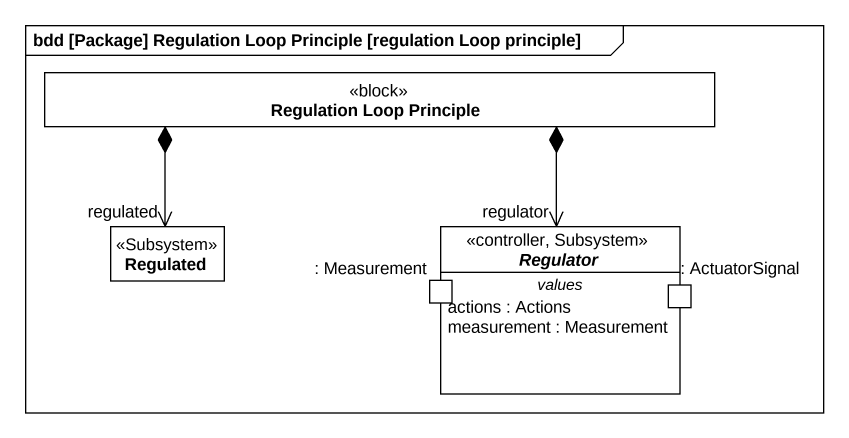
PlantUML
@startuml
mainframe bdd [Package] Regulation Loop Principle [regulation Loop principle]
hide circle
hide empty members
class "Regulation Loop Principle" as Regulation_Loop_Principle <<block>>
class Regulated <<Subsystem>>
abstract class Regulator <<controller, Subsystem>> {
  -- values --
  actions : Actions
  measurement : Measurement
  -- ports --
  : Measurement
  : ActuatorSignal
}
Regulated "regulated" <-up-* Regulation_Loop_Principle
Regulator "regulator" <-up-* Regulation_Loop_Principle
@enduml
